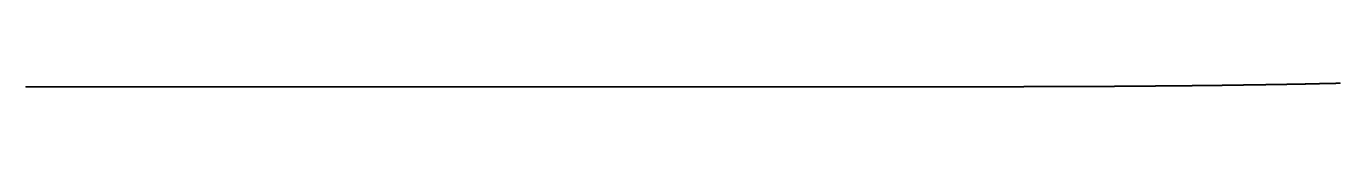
# Model space of a CAD drawing. Header units: metres. Extents: x 0 to 360, y 0 to 49.
# Drawn here: x 45 to 67.49, y 0 to 0.06 of the extents above; entities that cross this region are included whole.
import ezdxf

# ---------------------------------------------------------------- set-up
doc = ezdxf.new("R2010")
doc.units = ezdxf.units.M

msp = doc.modelspace()

# ---------------------------------------------------------------- linework, layer by layer
for p in [(45, 0), (45.012, 0), (45.023, 0), (45.035, 0), (45.047, 0), (45.058, 0), (45.07, 0), (45.082, 0), (45.093, 0), (45.105, 0), (45.117, 0), (45.128, 0), (45.14, 0), (45.152, 0), (45.163, 0), (45.175, 0), (45.187, 0), (45.198, 0), (45.21, 0), (45.222, 0), (45.233, 0), (45.245, 0), (45.257, 0), (45.269, 0), (45.28, 0), (45.292, 0), (45.304, 0), (45.315, 0), (45.327, 0), (45.339, 0), (45.35, 0), (45.362, 0), (45.374, 0), (45.385, 0), (45.397, 0), (45.409, 0), (45.42, 0), (45.432, 0), (45.444, 0), (45.455, 0), (45.467, 0), (45.479, 0), (45.49, 0), (45.502, 0), (45.514, 0), (45.525, 0), (45.537, 0), (45.549, 0), (45.56, 0), (45.572, 0), (45.584, 0), (45.595, 0), (45.607, 0), (45.619, 0), (45.63, 0), (45.642, 0), (45.654, 0), (45.665, 0), (45.677, 0), (45.689, 0), (45.7, 0), (45.712, 0), (45.724, 0), (45.735, 0), (45.747, 0), (45.759, 0), (45.77, 0), (45.782, 0), (45.794, 0), (45.805, 0), (45.817, 0), (45.829, 0), (45.84, 0), (45.852, 0), (45.864, 0), (45.876, 0), (45.887, 0), (45.899, 0), (45.911, 0), (45.922, 0), (45.934, 0), (45.946, 0), (45.957, 0), (45.969, 0), (45.981, 0), (45.992, 0), (46.004, 0), (46.016, 0), (46.027, 0), (46.039, 0), (46.051, 0), (46.062, 0), (46.074, 0), (46.086, 0), (46.097, 0), (46.109, 0), (46.121, 0), (46.132, 0), (46.144, 0), (46.156, 0), (46.167, 0), (46.179, 0), (46.191, 0), (46.202, 0), (46.214, 0), (46.226, 0), (46.237, 0), (46.249, 0), (46.261, 0), (46.272, 0), (46.284, 0), (46.296, 0), (46.307, 0), (46.319, 0), (46.331, 0), (46.342, 0), (46.354, 0), (46.366, 0), (46.377, 0), (46.389, 0), (46.401, 0), (46.412, 0), (46.424, 0), (46.436, 0), (46.447, 0), (46.459, 0), (46.471, 0), (46.483, 0), (46.494, 0), (46.506, 0), (46.518, 0), (46.529, 0), (46.541, 0), (46.553, 0), (46.564, 0), (46.576, 0), (46.588, 0), (46.599, 0), (46.611, 0), (46.623, 0), (46.634, 0), (46.646, 0), (46.658, 0), (46.669, 0), (46.681, 0), (46.693, 0), (46.704, 0), (46.716, 0), (46.728, 0), (46.739, 0), (46.751, 0), (46.763, 0), (46.774, 0), (46.786, 0), (46.798, 0), (46.809, 0), (46.821, 0), (46.833, 0), (46.844, 0), (46.856, 0), (46.868, 0), (46.879, 0), (46.891, 0), (46.903, 0), (46.914, 0), (46.926, 0), (46.938, 0), (46.949, 0), (46.961, 0), (46.973, 0), (46.984, 0), (46.996, 0), (47.008, 0), (47.019, 0), (47.031, 0), (47.043, 0), (47.054, 0), (47.066, 0), (47.078, 0), (47.09, 0), (47.101, 0), (47.113, 0), (47.125, 0), (47.136, 0), (47.148, 0), (47.16, 0), (47.171, 0), (47.183, 0), (47.195, 0), (47.206, 0), (47.218, 0), (47.23, 0), (47.241, 0), (47.253, 0), (47.265, 0), (47.276, 0), (47.288, 0), (47.3, 0), (47.311, 0), (47.323, 0), (47.335, 0), (47.346, 0), (47.358, 0), (47.37, 0), (47.381, 0), (47.393, 0), (47.405, 0), (47.416, 0), (47.428, 0), (47.44, 0), (47.451, 0), (47.463, 0), (47.475, 0), (47.486, 0), (47.498, 0), (47.51, 0), (47.521, 0), (47.533, 0), (47.545, 0), (47.556, 0), (47.568, 0), (47.58, 0), (47.591, 0), (47.603, 0), (47.615, 0), (47.626, 0), (47.638, 0), (47.65, 0), (47.662, 0), (47.673, 0), (47.685, 0), (47.697, 0), (47.708, 0), (47.72, 0), (47.732, 0), (47.743, 0), (47.755, 0), (47.767, 0), (47.778, 0), (47.79, 0), (47.802, 0), (47.813, 0), (47.825, 0), (47.837, 0), (47.848, 0), (47.86, 0), (47.872, 0), (47.883, 0), (47.895, 0), (47.907, 0), (47.918, 0), (47.93, 0), (47.942, 0), (47.953, 0), (47.965, 0), (47.977, 0), (47.988, 0), (48, 0), (48.012, 0), (48.023, 0), (48.035, 0), (48.047, 0), (48.058, 0), (48.07, 0), (48.082, 0), (48.093, 0), (48.105, 0), (48.117, 0), (48.128, 0), (48.14, 0), (48.152, 0), (48.163, 0), (48.175, 0), (48.187, 0), (48.198, 0), (48.21, 0), (48.222, 0), (48.233, 0), (48.245, 0), (48.257, 0), (48.269, 0), (48.28, 0), (48.292, 0), (48.304, 0), (48.315, 0), (48.327, 0), (48.339, 0), (48.35, 0), (48.362, 0), (48.374, 0), (48.385, 0), (48.397, 0), (48.409, 0), (48.42, 0), (48.432, 0), (48.444, 0), (48.455, 0), (48.467, 0), (48.479, 0), (48.49, 0), (48.502, 0), (48.514, 0), (48.525, 0), (48.537, 0), (48.549, 0), (48.56, 0), (48.572, 0), (48.584, 0), (48.595, 0), (48.607, 0), (48.619, 0), (48.63, 0), (48.642, 0), (48.654, 0), (48.665, 0), (48.677, 0), (48.689, 0), (48.7, 0), (48.712, 0), (48.724, 0), (48.735, 0), (48.747, 0), (48.759, 0), (48.77, 0), (48.782, 0), (48.794, 0), (48.805, 0), (48.817, 0), (48.829, 0), (48.84, 0), (48.852, 0), (48.864, 0), (48.876, 0), (48.887, 0), (48.899, 0), (48.911, 0), (48.922, 0), (48.934, 0), (48.946, 0), (48.957, 0), (48.969, 0), (48.981, 0), (48.992, 0), (49.004, 0), (49.016, 0), (49.027, 0), (49.039, 0), (49.051, 0), (49.062, 0), (49.074, 0), (49.086, 0), (49.097, 0), (49.109, 0), (49.121, 0), (49.132, 0), (49.144, 0), (49.156, 0), (49.167, 0), (49.179, 0), (49.191, 0), (49.202, 0), (49.214, 0), (49.226, 0), (49.237, 0), (49.249, 0), (49.261, 0), (49.272, 0), (49.284, 0), (49.296, 0), (49.307, 0), (49.319, 0), (49.331, 0), (49.342, 0), (49.354, 0), (49.366, 0), (49.377, 0), (49.389, 0), (49.401, 0), (49.412, 0), (49.424, 0), (49.436, 0), (49.447, 0), (49.459, 0), (49.471, 0), (49.483, 0), (49.494, 0), (49.506, 0), (49.518, 0), (49.529, 0), (49.541, 0), (49.553, 0), (49.564, 0), (49.576, 0), (49.588, 0), (49.599, 0), (49.611, 0), (49.623, 0), (49.634, 0), (49.646, 0), (49.658, 0), (49.669, 0), (49.681, 0), (49.693, 0), (49.704, 0), (49.716, 0), (49.728, 0), (49.739, 0), (49.751, 0), (49.763, 0), (49.774, 0), (49.786, 0), (49.798, 0), (49.809, 0), (49.821, 0), (49.833, 0), (49.844, 0), (49.856, 0), (49.868, 0), (49.879, 0), (49.891, 0), (49.903, 0), (49.914, 0), (49.926, 0), (49.938, 0), (49.949, 0), (49.961, 0), (49.973, 0), (49.984, 0), (49.996, 0), (50.008, 0), (50.019, 0), (50.031, 0), (50.043, 0), (50.054, 0), (50.066, 0), (50.078, 0), (50.09, 0), (50.101, 0), (50.113, 0), (50.125, 0), (50.136, 0), (50.148, 0), (50.16, 0), (50.171, 0), (50.183, 0), (50.195, 0), (50.206, 0), (50.218, 0), (50.23, 0), (50.241, 0), (50.253, 0), (50.265, 0), (50.276, 0), (50.288, 0), (50.3, 0), (50.311, 0), (50.323, 0), (50.335, 0), (50.346, 0), (50.358, 0), (50.37, 0), (50.381, 0), (50.393, 0), (50.405, 0), (50.416, 0), (50.428, 0), (50.44, 0), (50.451, 0), (50.463, 0), (50.475, 0), (50.486, 0), (50.498, 0), (50.51, 0), (50.521, 0), (50.533, 0), (50.545, 0), (50.556, 0), (50.568, 0), (50.58, 0), (50.591, 0), (50.603, 0), (50.615, 0), (50.626, 0), (50.638, 0), (50.65, 0), (50.662, 0), (50.673, 0), (50.685, 0), (50.697, 0), (50.708, 0), (50.72, 0), (50.732, 0), (50.743, 0), (50.755, 0), (50.767, 0), (50.778, 0), (50.79, 0), (50.802, 0), (50.813, 0), (50.825, 0), (50.837, 0), (50.848, 0), (50.86, 0), (50.872, 0), (50.883, 0), (50.895, 0), (50.907, 0), (50.918, 0), (50.93, 0), (50.942, 0), (50.953, 0), (50.965, 0), (50.977, 0), (50.988, 0), (51, 0), (51.012, 0), (51.023, 0), (51.035, 0), (51.047, 0), (51.058, 0), (51.07, 0), (51.082, 0), (51.093, 0), (51.105, 0), (51.117, 0), (51.128, 0), (51.14, 0), (51.152, 0), (51.163, 0), (51.175, 0), (51.187, 0), (51.198, 0), (51.21, 0), (51.222, 0), (51.233, 0), (51.245, 0), (51.257, 0), (51.269, 0), (51.28, 0), (51.292, 0), (51.304, 0), (51.315, 0), (51.327, 0), (51.339, 0), (51.35, 0), (51.362, 0), (51.374, 0), (51.385, 0), (51.397, 0), (51.409, 0), (51.42, 0), (51.432, 0), (51.444, 0), (51.455, 0), (51.467, 0), (51.479, 0), (51.49, 0), (51.502, 0), (51.514, 0), (51.525, 0), (51.537, 0), (51.549, 0), (51.56, 0), (51.572, 0), (51.584, 0), (51.595, 0), (51.607, 0), (51.619, 0), (51.63, 0), (51.642, 0), (51.654, 0), (51.665, 0), (51.677, 0), (51.689, 0), (51.7, 0), (51.712, 0), (51.724, 0), (51.735, 0), (51.747, 0), (51.759, 0), (51.77, 0), (51.782, 0), (51.794, 0), (51.805, 0), (51.817, 0), (51.829, 0), (51.84, 0), (51.852, 0), (51.864, 0), (51.876, 0), (51.887, 0), (51.899, 0), (51.911, 0), (51.922, 0), (51.934, 0), (51.946, 0), (51.957, 0), (51.969, 0), (51.981, 0), (51.992, 0), (52.004, 0), (52.016, 0), (52.027, 0), (52.039, 0), (52.051, 0), (52.062, 0), (52.074, 0), (52.086, 0), (52.097, 0), (52.109, 0), (52.121, 0), (52.132, 0), (52.144, 0), (52.156, 0), (52.167, 0), (52.179, 0), (52.191, 0), (52.202, 0), (52.214, 0), (52.226, 0), (52.237, 0), (52.249, 0), (52.261, 0), (52.272, 0), (52.284, 0), (52.296, 0), (52.307, 0), (52.319, 0), (52.331, 0), (52.342, 0), (52.354, 0), (52.366, 0), (52.377, 0), (52.389, 0), (52.401, 0), (52.412, 0), (52.424, 0), (52.436, 0), (52.447, 0), (52.459, 0), (52.471, 0), (52.483, 0), (52.494, 0), (52.506, 0), (52.518, 0), (52.529, 0), (52.541, 0), (52.553, 0), (52.564, 0), (52.576, 0), (52.588, 0), (52.599, 0), (52.611, 0), (52.623, 0), (52.634, 0), (52.646, 0), (52.658, 0), (52.669, 0), (52.681, 0), (52.693, 0), (52.704, 0), (52.716, 0), (52.728, 0), (52.739, 0), (52.751, 0), (52.763, 0), (52.774, 0), (52.786, 0), (52.798, 0), (52.809, 0), (52.821, 0), (52.833, 0), (52.844, 0), (52.856, 0), (52.868, 0), (52.879, 0), (52.891, 0), (52.903, 0), (52.914, 0), (52.926, 0), (52.938, 0), (52.949, 0), (52.961, 0), (52.973, 0), (52.984, 0), (52.996, 0), (53.008, 0), (53.019, 0), (53.031, 0), (53.043, 0), (53.054, 0), (53.066, 0), (53.078, 0), (53.09, 0), (53.101, 0), (53.113, 0), (53.125, 0), (53.136, 0), (53.148, 0), (53.16, 0), (53.171, 0), (53.183, 0), (53.195, 0), (53.206, 0), (53.218, 0), (53.23, 0), (53.241, 0), (53.253, 0), (53.265, 0), (53.276, 0), (53.288, 0), (53.3, 0), (53.311, 0), (53.323, 0), (53.335, 0), (53.346, 0), (53.358, 0), (53.37, 0), (53.381, 0), (53.393, 0), (53.405, 0), (53.416, 0), (53.428, 0), (53.44, 0), (53.451, 0), (53.463, 0), (53.475, 0), (53.486, 0), (53.498, 0), (53.51, 0), (53.521, 0), (53.533, 0), (53.545, 0), (53.556, 0), (53.568, 0), (53.58, 0), (53.591, 0), (53.603, 0), (53.615, 0), (53.626, 0), (53.638, 0), (53.65, 0), (53.662, 0), (53.673, 0), (53.685, 0), (53.697, 0), (53.708, 0), (53.72, 0), (53.732, 0), (53.743, 0), (53.755, 0), (53.767, 0), (53.778, 0), (53.79, 0), (53.802, 0), (53.813, 0), (53.825, 0), (53.837, 0), (53.848, 0), (53.86, 0), (53.872, 0), (53.883, 0), (53.895, 0), (53.907, 0), (53.918, 0), (53.93, 0), (53.942, 0), (53.953, 0), (53.965, 0), (53.977, 0), (53.988, 0), (54, 0), (54.012, 0), (54.023, 0), (54.035, 0), (54.047, 0), (54.058, 0), (54.07, 0), (54.082, 0), (54.093, 0), (54.105, 0), (54.117, 0), (54.128, 0), (54.14, 0), (54.152, 0), (54.163, 0), (54.175, 0), (54.187, 0), (54.198, 0), (54.21, 0), (54.222, 0), (54.233, 0), (54.245, 0), (54.257, 0), (54.269, 0), (54.28, 0), (54.292, 0), (54.304, 0), (54.315, 0), (54.327, 0), (54.339, 0), (54.35, 0), (54.362, 0), (54.374, 0), (54.385, 0), (54.397, 0), (54.409, 0), (54.42, 0), (54.432, 0), (54.444, 0), (54.455, 0), (54.467, 0), (54.479, 0), (54.49, 0), (54.502, 0), (54.514, 0), (54.525, 0), (54.537, 0), (54.549, 0), (54.56, 0), (54.572, 0), (54.584, 0), (54.595, 0), (54.607, 0), (54.619, 0), (54.63, 0), (54.642, 0), (54.654, 0), (54.665, 0), (54.677, 0), (54.689, 0), (54.7, 0), (54.712, 0), (54.724, 0), (54.735, 0), (54.747, 0), (54.759, 0), (54.77, 0), (54.782, 0), (54.794, 0), (54.805, 0), (54.817, 0), (54.829, 0), (54.84, 0), (54.852, 0), (54.864, 0), (54.876, 0), (54.887, 0), (54.899, 0), (54.911, 0), (54.922, 0), (54.934, 0), (54.946, 0), (54.957, 0), (54.969, 0), (54.981, 0), (54.992, 0), (55.004, 0), (55.016, 0), (55.027, 0), (55.039, 0), (55.051, 0), (55.062, 0), (55.074, 0), (55.086, 0), (55.097, 0), (55.109, 0), (55.121, 0), (55.132, 0), (55.144, 0), (55.156, 0), (55.167, 0), (55.179, 0), (55.191, 0), (55.202, 0), (55.214, 0), (55.226, 0), (55.237, 0), (55.249, 0), (55.261, 0), (55.272, 0), (55.284, 0), (55.296, 0), (55.307, 0), (55.319, 0), (55.331, 0), (55.342, 0), (55.354, 0), (55.366, 0), (55.377, 0), (55.389, 0), (55.401, 0), (55.412, 0), (55.424, 0), (55.436, 0), (55.447, 0), (55.459, 0), (55.471, 0), (55.483, 0), (55.494, 0), (55.506, 0), (55.518, 0), (55.529, 0), (55.541, 0), (55.553, 0), (55.564, 0), (55.576, 0), (55.588, 0), (55.599, 0), (55.611, 0), (55.623, 0), (55.634, 0), (55.646, 0), (55.658, 0), (55.669, 0), (55.681, 0), (55.693, 0), (55.704, 0), (55.716, 0), (55.728, 0), (55.739, 0), (55.751, 0), (55.763, 0), (55.774, 0), (55.786, 0), (55.798, 0), (55.809, 0), (55.821, 0), (55.833, 0), (55.844, 0), (55.856, 0), (55.868, 0), (55.879, 0), (55.891, 0), (55.903, 0), (55.914, 0), (55.926, 0), (55.938, 0), (55.949, 0), (55.961, 0), (55.973, 0), (55.984, 0), (55.996, 0), (56.008, 0), (56.019, 0), (56.031, 0), (56.043, 0), (56.054, 0), (56.066, 0), (56.078, 0), (56.09, 0), (56.101, 0), (56.113, 0), (56.125, 0), (56.136, 0), (56.148, 0), (56.16, 0), (56.171, 0), (56.183, 0), (56.195, 0), (56.206, 0), (56.218, 0), (56.23, 0), (56.241, 0), (56.253, 0), (56.265, 0), (56.276, 0), (56.288, 0), (56.3, 0), (56.311, 0), (56.323, 0), (56.335, 0), (56.346, 0), (56.358, 0), (56.37, 0), (56.381, 0), (56.393, 0), (56.405, 0), (56.416, 0), (56.428, 0), (56.44, 0), (56.451, 0), (56.463, 0), (56.475, 0), (56.486, 0), (56.498, 0), (56.51, 0), (56.521, 0), (56.533, 0), (56.545, 0), (56.556, 0), (56.568, 0), (56.58, 0), (56.591, 0), (56.603, 0), (56.615, 0), (56.626, 0), (56.638, 0), (56.65, 0), (56.662, 0), (56.673, 0), (56.685, 0), (56.697, 0), (56.708, 0), (56.72, 0), (56.732, 0), (56.743, 0), (56.755, 0), (56.767, 0), (56.778, 0), (56.79, 0), (56.802, 0), (56.813, 0), (56.825, 0), (56.837, 0), (56.848, 0), (56.86, 0), (56.872, 0), (56.883, 0), (56.895, 0), (56.907, 0), (56.918, 0), (56.93, 0), (56.942, 0), (56.953, 0), (56.965, 0), (56.977, 0), (56.988, 0), (57, 0), (57.012, 0), (57.023, 0), (57.035, 0), (57.047, 0), (57.058, 0), (57.07, 0), (57.082, 0), (57.093, 0), (57.105, 0), (57.117, 0), (57.128, 0), (57.14, 0), (57.152, 0), (57.163, 0), (57.175, 0), (57.187, 0), (57.198, 0), (57.21, 0), (57.222, 0), (57.233, 0), (57.245, 0), (57.257, 0), (57.269, 0), (57.28, 0), (57.292, 0), (57.304, 0), (57.315, 0), (57.327, 0), (57.339, 0), (57.35, 0), (57.362, 0), (57.374, 0), (57.385, 0), (57.397, 0), (57.409, 0), (57.42, 0), (57.432, 0), (57.444, 0), (57.455, 0), (57.467, 0), (57.479, 0), (57.49, 0), (57.502, 0), (57.514, 0), (57.525, 0), (57.537, 0), (57.549, 0), (57.56, 0), (57.572, 0), (57.584, 0), (57.595, 0), (57.607, 0), (57.619, 0), (57.63, 0), (57.642, 0), (57.654, 0), (57.665, 0), (57.677, 0), (57.689, 0), (57.7, 0), (57.712, 0), (57.724, 0), (57.735, 0), (57.747, 0), (57.759, 0), (57.77, 0), (57.782, 0), (57.794, 0), (57.805, 0), (57.817, 0), (57.829, 0), (57.84, 0), (57.852, 0), (57.864, 0), (57.876, 0), (57.887, 0), (57.899, 0), (57.911, 0), (57.922, 0), (57.934, 0), (57.946, 0), (57.957, 0), (57.969, 0), (57.981, 0), (57.992, 0), (58.004, 0), (58.016, 0), (58.027, 0), (58.039, 0), (58.051, 0), (58.062, 0), (58.074, 0), (58.086, 0), (58.097, 0), (58.109, 0), (58.121, 0), (58.132, 0), (58.144, 0), (58.156, 0), (58.167, 0), (58.179, 0), (58.191, 0), (58.202, 0), (58.214, 0), (58.226, 0), (58.237, 0), (58.249, 0), (58.261, 0), (58.272, 0), (58.284, 0), (58.296, 0), (58.307, 0), (58.319, 0), (58.331, 0), (58.342, 0), (58.354, 0), (58.366, 0), (58.377, 0), (58.389, 0), (58.401, 0), (58.412, 0), (58.424, 0), (58.436, 0), (58.447, 0), (58.459, 0), (58.471, 0), (58.483, 0), (58.494, 0), (58.506, 0), (58.518, 0), (58.529, 0), (58.541, 0), (58.553, 0), (58.564, 0), (58.576, 0), (58.588, 0), (58.599, 0), (58.611, 0), (58.623, 0), (58.634, 0), (58.646, 0), (58.658, 0), (58.669, 0), (58.681, 0), (58.693, 0), (58.704, 0), (58.716, 0), (58.728, 0), (58.739, 0), (58.751, 0), (58.763, 0), (58.774, 0), (58.786, 0), (58.798, 0), (58.809, 0), (58.821, 0), (58.833, 0), (58.844, 0), (58.856, 0), (58.868, 0), (58.879, 0), (58.891, 0), (58.903, 0), (58.914, 0), (58.926, 0), (58.938, 0), (58.949, 0), (58.961, 0), (58.973, 0), (58.984, 0), (58.996, 0), (59.008, 0), (59.019, 0), (59.031, 0), (59.043, 0), (59.054, 0), (59.066, 0), (59.078, 0), (59.09, 0), (59.101, 0), (59.113, 0), (59.125, 0), (59.136, 0), (59.148, 0), (59.16, 0), (59.171, 0), (59.183, 0), (59.195, 0), (59.206, 0), (59.218, 0), (59.23, 0), (59.241, 0), (59.253, 0), (59.265, 0), (59.276, 0), (59.288, 0), (59.3, 0), (59.311, 0), (59.323, 0), (59.335, 0), (59.346, 0), (59.358, 0), (59.37, 0), (59.381, 0), (59.393, 0), (59.405, 0), (59.416, 0), (59.428, 0), (59.44, 0), (59.451, 0), (59.463, 0), (59.475, 0), (59.486, 0), (59.498, 0), (59.51, 0), (59.521, 0), (59.533, 0), (59.545, 0), (59.556, 0), (59.568, 0), (59.58, 0), (59.591, 0), (59.603, 0), (59.615, 0), (59.626, 0), (59.638, 0), (59.65, 0), (59.662, 0), (59.673, 0), (59.685, 0), (59.697, 0), (59.708, 0), (59.72, 0), (59.732, 0), (59.743, 0), (59.755, 0), (59.767, 0), (59.778, 0), (59.79, 0), (59.802, 0), (59.813, 0), (59.825, 0), (59.837, 0), (59.848, 0), (59.86, 0), (59.872, 0), (59.883, 0), (59.895, 0), (59.907, 0), (59.918, 0), (59.93, 0), (59.942, 0), (59.953, 0), (59.965, 0), (59.977, 0), (59.988, 0), (60, 0), (60, 0), (60.012, 0), (60.023, 0), (60.035, 0), (60.047, 0), (60.058, 0), (60.07, 0), (60.082, 0), (60.093, 0), (60.105, 0), (60.117, 0), (60.128, 0), (60.14, 0), (60.152, 0), (60.163, 0), (60.175, 0), (60.187, 0), (60.198, 0), (60.21, 0), (60.222, 0), (60.234, 0), (60.245, 0), (60.257, 0), (60.269, 0), (60.28, 0), (60.292, 0), (60.304, 0), (60.315, 0), (60.327, 0), (60.339, 0), (60.35, 0), (60.362, 0), (60.374, 0), (60.385, 0), (60.397, 0), (60.409, 0), (60.42, 0), (60.432, 0), (60.444, 0), (60.455, 0), (60.467, 0), (60.479, 0), (60.49, 0), (60.502, 0), (60.514, 0), (60.525, 0), (60.537, 0), (60.549, 0), (60.56, 0), (60.572, 0), (60.584, 0), (60.595, 0), (60.607, 0), (60.619, 0), (60.63, 0), (60.642, 0), (60.654, 0), (60.665, 0), (60.677, 0), (60.689, 0), (60.701, 0), (60.712, 0), (60.724, 0), (60.736, 0), (60.747, 0), (60.759, 0), (60.771, 0), (60.782, 0), (60.794, 0), (60.806, 0), (60.817, 0), (60.829, 0), (60.841, 0), (60.852, 0), (60.864, 0), (60.876, 0), (60.887, 0), (60.899, 0), (60.911, 0), (60.922, 0), (60.934, 0), (60.946, 0), (60.957, 0), (60.969, 0), (60.981, 0), (60.992, 0), (61.004, 0), (61.016, 0), (61.027, 0), (61.039, 0), (61.051, 0), (61.062, 0), (61.074, 0), (61.086, 0), (61.097, 0), (61.109, 0), (61.121, 0), (61.132, 0), (61.144, 0), (61.156, 0), (61.168, 0), (61.179, 0), (61.191, 0), (61.203, 0), (61.214, 0), (61.226, 0), (61.238, 0), (61.249, 0), (61.261, 0), (61.273, 0), (61.284, 0), (61.296, 0), (61.308, 0), (61.319, 0), (61.331, 0), (61.343, 0), (61.354, 0), (61.366, 0), (61.378, 0), (61.389, 0), (61.401, 0), (61.413, 0), (61.424, 0.001), (61.436, 0.001), (61.448, 0.001), (61.459, 0.001), (61.471, 0.001), (61.483, 0.001), (61.494, 0.001), (61.506, 0.001), (61.518, 0.001), (61.529, 0.001), (61.541, 0.001), (61.553, 0.001), (61.564, 0.001), (61.576, 0.001), (61.588, 0.001), (61.599, 0.001), (61.611, 0.001), (61.623, 0.001), (61.635, 0.001), (61.646, 0.001), (61.658, 0.001), (61.67, 0.001), (61.681, 0.001), (61.693, 0.001), (61.705, 0.001), (61.716, 0.001), (61.728, 0.001), (61.74, 0.001), (61.751, 0.001), (61.763, 0.001), (61.775, 0.001), (61.786, 0.001), (61.798, 0.001), (61.81, 0.001), (61.821, 0.001), (61.833, 0.001), (61.845, 0.001), (61.856, 0.001), (61.868, 0.001), (61.88, 0.001), (61.891, 0.001), (61.903, 0.001), (61.915, 0.001), (61.926, 0.001), (61.938, 0.001), (61.95, 0.001), (61.961, 0.001), (61.973, 0.001), (61.985, 0.001), (61.996, 0.001), (62.008, 0.001), (62.02, 0.001), (62.031, 0.001), (62.043, 0.001), (62.055, 0.001), (62.066, 0.001), (62.078, 0.001), (62.09, 0.002), (62.101, 0.002), (62.113, 0.002), (62.125, 0.002), (62.137, 0.002), (62.148, 0.002), (62.16, 0.002), (62.172, 0.002), (62.183, 0.002), (62.195, 0.002), (62.207, 0.002), (62.218, 0.002), (62.23, 0.002), (62.242, 0.002), (62.253, 0.002), (62.265, 0.002), (62.277, 0.002), (62.288, 0.002), (62.3, 0.002), (62.312, 0.002), (62.323, 0.002), (62.335, 0.002), (62.347, 0.002), (62.358, 0.002), (62.37, 0.002), (62.382, 0.002), (62.393, 0.002), (62.405, 0.002), (62.417, 0.002), (62.428, 0.002), (62.44, 0.002), (62.452, 0.002), (62.463, 0.002), (62.475, 0.002), (62.487, 0.002), (62.498, 0.003), (62.51, 0.003), (62.522, 0.003), (62.533, 0.003), (62.545, 0.003), (62.557, 0.003), (62.568, 0.003), (62.58, 0.003), (62.592, 0.003), (62.603, 0.003), (62.615, 0.003), (62.627, 0.003), (62.639, 0.003), (62.65, 0.003), (62.662, 0.003), (62.674, 0.003), (62.685, 0.003), (62.697, 0.003), (62.709, 0.003), (62.72, 0.003), (62.732, 0.003), (62.744, 0.003), (62.755, 0.003), (62.767, 0.003), (62.779, 0.003), (62.79, 0.003), (62.802, 0.004), (62.814, 0.004), (62.825, 0.004), (62.837, 0.004), (62.849, 0.004), (62.86, 0.004), (62.872, 0.004), (62.884, 0.004), (62.895, 0.004), (62.907, 0.004), (62.919, 0.004), (62.93, 0.004), (62.942, 0.004), (62.954, 0.004), (62.965, 0.004), (62.977, 0.004), (62.989, 0.004), (63, 0.004), (63.012, 0.004), (63.024, 0.004), (63.035, 0.004), (63.047, 0.005), (63.059, 0.005), (63.07, 0.005), (63.082, 0.005), (63.094, 0.005), (63.105, 0.005), (63.117, 0.005), (63.129, 0.005), (63.14, 0.005), (63.152, 0.005), (63.164, 0.005), (63.176, 0.005), (63.187, 0.005), (63.199, 0.005), (63.211, 0.005), (63.222, 0.005), (63.234, 0.005), (63.246, 0.005), (63.257, 0.005), (63.269, 0.006), (63.281, 0.006), (63.292, 0.006), (63.304, 0.006), (63.316, 0.006), (63.327, 0.006), (63.339, 0.006), (63.351, 0.006), (63.362, 0.006), (63.374, 0.006), (63.386, 0.006), (63.397, 0.006), (63.409, 0.006), (63.421, 0.006), (63.432, 0.006), (63.444, 0.006), (63.456, 0.006), (63.467, 0.007), (63.479, 0.007), (63.491, 0.007), (63.502, 0.007), (63.514, 0.007), (63.526, 0.007), (63.537, 0.007), (63.549, 0.007), (63.561, 0.007), (63.572, 0.007), (63.584, 0.007), (63.596, 0.007), (63.607, 0.007), (63.619, 0.007), (63.631, 0.007), (63.642, 0.008), (63.654, 0.008), (63.666, 0.008), (63.677, 0.008), (63.689, 0.008), (63.701, 0.008), (63.712, 0.008), (63.724, 0.008), (63.736, 0.008), (63.747, 0.008), (63.759, 0.008), (63.771, 0.008), (63.782, 0.008), (63.794, 0.009), (63.806, 0.009), (63.818, 0.009), (63.829, 0.009), (63.841, 0.009), (63.853, 0.009), (63.864, 0.009), (63.876, 0.009), (63.888, 0.009), (63.899, 0.009), (63.911, 0.009), (63.923, 0.009), (63.934, 0.009), (63.946, 0.01), (63.958, 0.01), (63.969, 0.01), (63.981, 0.01), (63.993, 0.01), (64.004, 0.01), (64.016, 0.01), (64.028, 0.01), (64.039, 0.01), (64.051, 0.01), (64.063, 0.01), (64.074, 0.01), (64.086, 0.011), (64.098, 0.011), (64.109, 0.011), (64.121, 0.011), (64.133, 0.011), (64.144, 0.011), (64.156, 0.011), (64.168, 0.011), (64.179, 0.011), (64.191, 0.011), (64.203, 0.011), (64.214, 0.012), (64.226, 0.012), (64.238, 0.012), (64.249, 0.012), (64.261, 0.012), (64.273, 0.012), (64.284, 0.012), (64.296, 0.012), (64.308, 0.012), (64.319, 0.012), (64.331, 0.012), (64.343, 0.013), (64.354, 0.013), (64.366, 0.013), (64.378, 0.013), (64.389, 0.013), (64.401, 0.013), (64.413, 0.013), (64.424, 0.013), (64.436, 0.013), (64.448, 0.013), (64.459, 0.014), (64.471, 0.014), (64.483, 0.014), (64.494, 0.014), (64.506, 0.014), (64.518, 0.014), (64.529, 0.014), (64.541, 0.014), (64.553, 0.014), (64.565, 0.015), (64.576, 0.015), (64.588, 0.015), (64.6, 0.015), (64.611, 0.015), (64.623, 0.015), (64.635, 0.015), (64.646, 0.015), (64.658, 0.015), (64.67, 0.016), (64.681, 0.016), (64.693, 0.016), (64.705, 0.016), (64.716, 0.016), (64.728, 0.016), (64.74, 0.016), (64.751, 0.016), (64.763, 0.016), (64.775, 0.017), (64.786, 0.017), (64.798, 0.017), (64.81, 0.017), (64.821, 0.017), (64.833, 0.017), (64.845, 0.017), (64.856, 0.017), (64.868, 0.017), (64.88, 0.018), (64.891, 0.018), (64.903, 0.018), (64.915, 0.018), (64.926, 0.018), (64.938, 0.018), (64.95, 0.018), (64.961, 0.018), (64.973, 0.019), (64.985, 0.019), (64.996, 0.019), (65.008, 0.019), (65.02, 0.019), (65.031, 0.019), (65.043, 0.019), (65.055, 0.019), (65.066, 0.02), (65.078, 0.02), (65.09, 0.02), (65.101, 0.02), (65.113, 0.02), (65.125, 0.02), (65.136, 0.02), (65.148, 0.021), (65.16, 0.021), (65.171, 0.021), (65.183, 0.021), (65.195, 0.021), (65.206, 0.021), (65.218, 0.021), (65.23, 0.021), (65.241, 0.022), (65.253, 0.022), (65.265, 0.022), (65.276, 0.022), (65.288, 0.022), (65.3, 0.022), (65.311, 0.022), (65.323, 0.023), (65.335, 0.023), (65.346, 0.023), (65.358, 0.023), (65.37, 0.023), (65.381, 0.023), (65.393, 0.023), (65.405, 0.024), (65.416, 0.024), (65.428, 0.024), (65.44, 0.024), (65.451, 0.024), (65.463, 0.024), (65.475, 0.024), (65.486, 0.025), (65.498, 0.025), (65.51, 0.025), (65.521, 0.025), (65.533, 0.025), (65.545, 0.025), (65.556, 0.026), (65.568, 0.026), (65.58, 0.026), (65.591, 0.026), (65.603, 0.026), (65.615, 0.026), (65.626, 0.026), (65.638, 0.027), (65.65, 0.027), (65.661, 0.027), (65.673, 0.027), (65.685, 0.027), (65.696, 0.027), (65.708, 0.028), (65.72, 0.028), (65.731, 0.028), (65.743, 0.028), (65.755, 0.028), (65.766, 0.028), (65.778, 0.029), (65.79, 0.029), (65.801, 0.029), (65.813, 0.029), (65.825, 0.029), (65.836, 0.029), (65.848, 0.03), (65.86, 0.03), (65.871, 0.03), (65.883, 0.03), (65.895, 0.03), (65.906, 0.03), (65.918, 0.031), (65.93, 0.031), (65.941, 0.031), (65.953, 0.031), (65.965, 0.031), (65.976, 0.031), (65.988, 0.032), (66, 0.032), (66.011, 0.032), (66.023, 0.032), (66.035, 0.032), (66.046, 0.033), (66.058, 0.033), (66.07, 0.033), (66.081, 0.033), (66.093, 0.033), (66.105, 0.033), (66.116, 0.034), (66.128, 0.034), (66.14, 0.034), (66.151, 0.034), (66.163, 0.034), (66.175, 0.035), (66.186, 0.035), (66.198, 0.035), (66.21, 0.035), (66.221, 0.035), (66.233, 0.036), (66.245, 0.036), (66.256, 0.036), (66.268, 0.036), (66.28, 0.036), (66.291, 0.036), (66.303, 0.037), (66.315, 0.037), (66.326, 0.037), (66.338, 0.037), (66.35, 0.037), (66.361, 0.038), (66.373, 0.038), (66.385, 0.038), (66.396, 0.038), (66.408, 0.038), (66.42, 0.039), (66.431, 0.039), (66.443, 0.039), (66.455, 0.039), (66.466, 0.039), (66.478, 0.04), (66.49, 0.04), (66.501, 0.04), (66.513, 0.04), (66.525, 0.04), (66.536, 0.041), (66.548, 0.041), (66.56, 0.041), (66.571, 0.041), (66.583, 0.041), (66.595, 0.042), (66.606, 0.042), (66.618, 0.042), (66.63, 0.042), (66.641, 0.043), (66.653, 0.043), (66.665, 0.043), (66.676, 0.043), (66.688, 0.043), (66.7, 0.044), (66.711, 0.044), (66.723, 0.044), (66.735, 0.044), (66.746, 0.044), (66.758, 0.045), (66.769, 0.045), (66.781, 0.045), (66.793, 0.045), (66.804, 0.046), (66.816, 0.046), (66.828, 0.046), (66.839, 0.046), (66.851, 0.046), (66.863, 0.047), (66.874, 0.047), (66.886, 0.047), (66.898, 0.047), (66.909, 0.048), (66.921, 0.048), (66.933, 0.048), (66.944, 0.048), (66.956, 0.049), (66.968, 0.049), (66.979, 0.049), (66.991, 0.049), (67.003, 0.049), (67.014, 0.05), (67.026, 0.05), (67.038, 0.05), (67.049, 0.05), (67.061, 0.051), (67.073, 0.051), (67.084, 0.051), (67.096, 0.051), (67.108, 0.052), (67.119, 0.052), (67.131, 0.052), (67.143, 0.052), (67.154, 0.053), (67.166, 0.053), (67.178, 0.053), (67.189, 0.053), (67.201, 0.054), (67.213, 0.054), (67.224, 0.054), (67.236, 0.054), (67.248, 0.055), (67.259, 0.055), (67.271, 0.055), (67.283, 0.055), (67.294, 0.056), (67.306, 0.056), (67.317, 0.056), (67.329, 0.056), (67.341, 0.057), (67.352, 0.057), (67.364, 0.057), (67.376, 0.057), (67.387, 0.058), (67.399, 0.058), (67.411, 0.058), (67.422, 0.058), (67.434, 0.059), (67.446, 0.059), (67.457, 0.059), (67.469, 0.059), (67.481, 0.06), (67.492, 0.06)]:
    msp.add_point(p)

doc.saveas('drawing.dxf')
